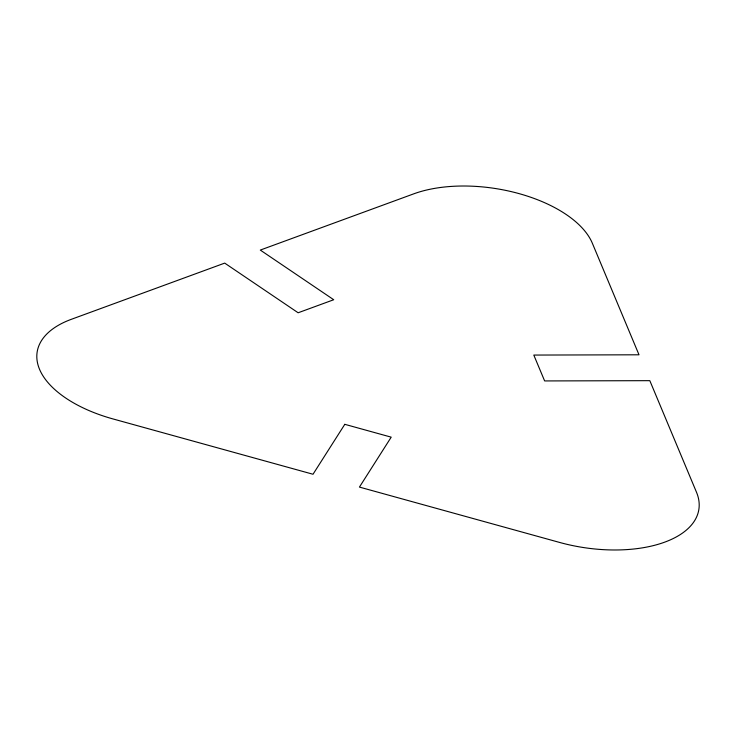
<?xml version="1.0" encoding="UTF-8"?>
<svg xmlns="http://www.w3.org/2000/svg" width="736" height="736" viewBox="0 0 736 736"><rect width="100%" height="100%" fill="white"/><g stroke="black" fill="none" stroke-linecap="round" stroke-linejoin="round"><path stroke-width="1.1" d="M344.798 424.322L313.021 474.251L112.939 418.922A108.9 55.605 9 0 1 71.291 319.332L224.71 263.111L298.135 312.772L333.721 299.736L260.296 250.074L413.715 193.853A108.9 55.605 9 0 1 592.351 243.248L639.004 354.798L533.802 355.065L544.631 380.935L649.824 380.668L696.486 492.218A108.9 55.605 9 0 1 559.516 542.414L359.435 487.085L391.202 437.156L344.798 424.322"/></g></svg>
